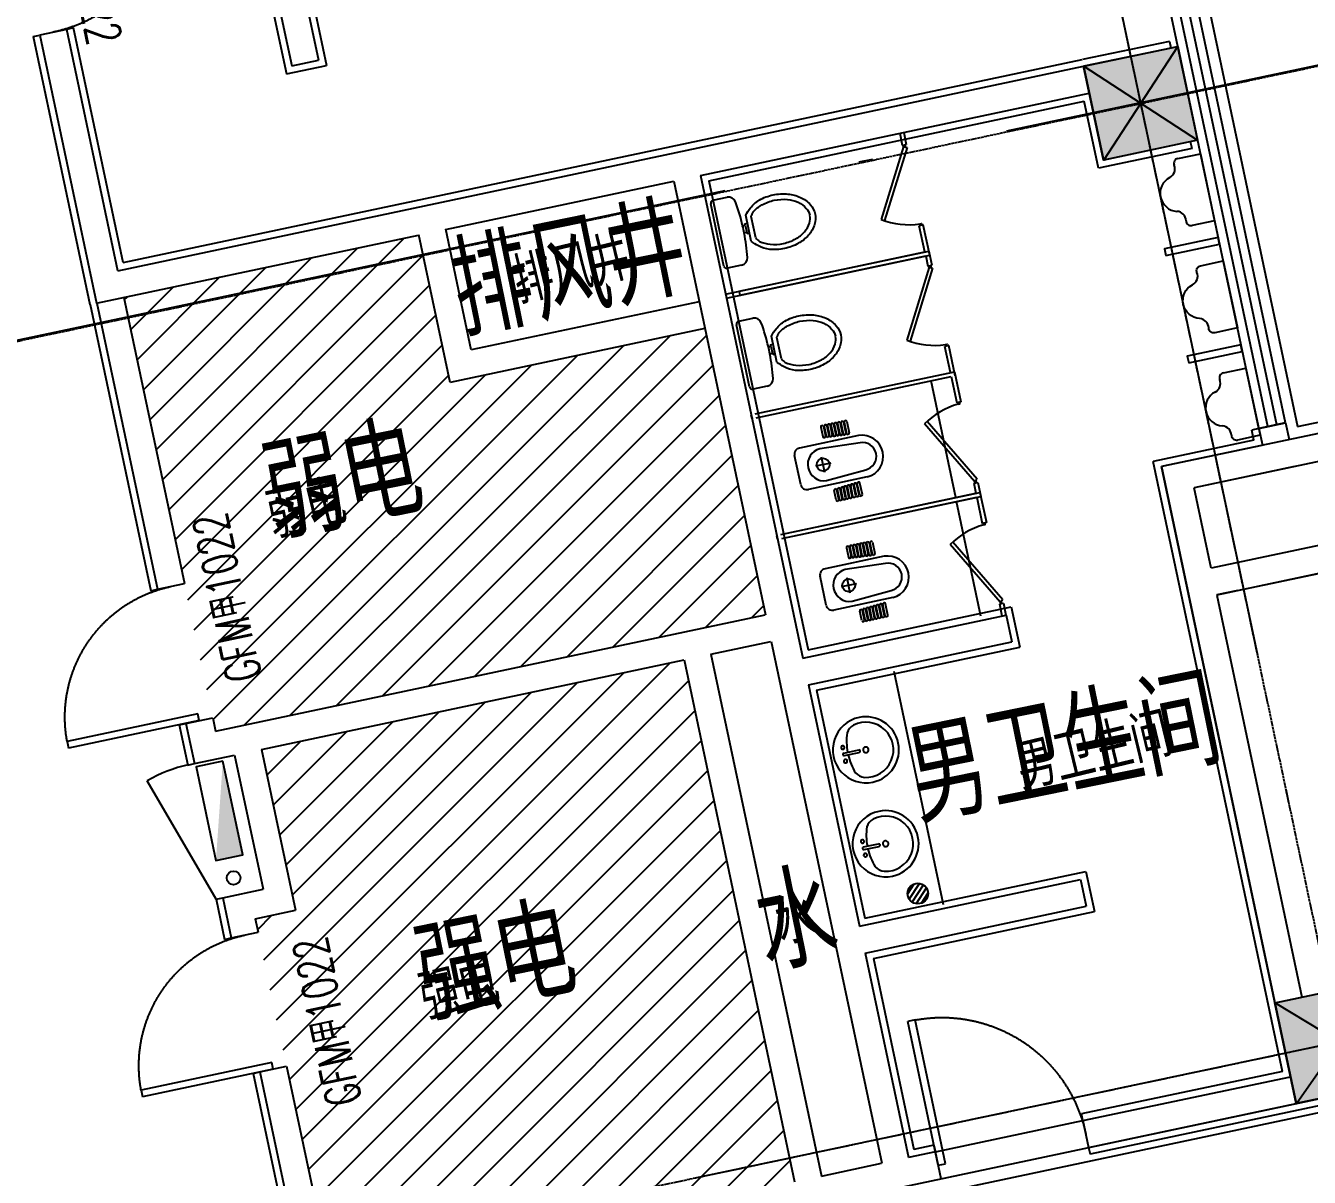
# Model space of a CAD drawing. Header units: millimetres. Extents: x -39175 to 150737, y -15023 to 140542.
# Drawn here: x -3135 to 6227, y 36152 to 44554 of the extents above; entities that cross this region are included whole.
import ezdxf
from ezdxf.enums import TextEntityAlignment as Align

# ---------------------------------------------------------------- set-up
doc = ezdxf.new("R2010")
doc.units = ezdxf.units.MM
doc.header["$LTSCALE"] = 10
for name, pattern in [('AUDIT_I_130807214254-2', [0]), ('DASH', [0.35, 0.25, -0.1]), ('E-RG-1F$0$$0$DOTE', [2.42, 2, -0.2, 0.02, -0.2]), ('E1-RV-5F$0$DASHED2', [0.375, 0.25, -0.125]), ('XRE2$0$HIDDEN', [0.375, 0.25, -0.125])]:
    doc.linetypes.add(name, pattern=pattern)
for name, color, linetype in [('A—墙体', 7, 'Continuous'), ('A—楼梯、电梯、栏杆', 50, 'Continuous'), ('A—轴线、尺寸', 1, 'Continuous'), ('A—门窗', 135, 'Continuous'), ('B1-WC-FIXT', 55, 'AUDIT_I_130807214254-2'), ('E1-RI-5F$0$A-HOLE', 2, 'Continuous'), ('E1-RI-5F$0$A-SYMB-DOOR', 13, 'Continuous'), ('E1-RI-5F$0$A-SYMB-DOOR1', 4, 'Continuous'), ('E1-RV-5F$0$J－结构看线', 153, 'Continuous'), ('E1-RW-5F$0$E1-RW-1F$0$E-WC-BF$0$A-FIXT', 55, 'Continuous'), ('I—平面—卫生间隔断（不到顶）', 48, 'Continuous'), ('I—平面—填充03(灰度)', 250, 'Continuous'), ('I—平面—文字', 40, 'Continuous'), ('I—平面—文字（放大1：100）', 40, 'XRE2$0$HIDDEN'), ('I—平面—洁具2', 44, 'Continuous'), ('I—平面—消防设施', 10, 'Continuous'), ('I—平面—装饰面层线', 192, 'Continuous'), ('I—平面—踏步', 80, 'Continuous'), ('I—平面—门', 22, 'Continuous'), ('S-EQ1', 2, 'Continuous'), ('XRE0$0$LVTRY', 6, 'Continuous'), ('轴线100', 1, 'Continuous')]:
    doc.layers.add(name, color=color, linetype=linetype)
doc.layers.add('E1-RW-3F$0$A-WALL', color=7, linetype='Continuous', lineweight=5)
doc.layers.add('XRE0$0$A-WALL', color=7, linetype='Continuous', lineweight=5)
doc.styles.add('E1-RI-5F$0$ECADI-TXT', font='simplex.shx', dxfattribs={"bigfont": 'hztxt.shx'})
doc.styles.add('XD2008', font='SIMYOU.TTF', dxfattribs={"width": 0.7, "height": 600})

# ---------------------------------------------------------------- blocks, each defined once
blk = doc.blocks.new('E-COLS-F5')
at = {"layer": 'I—平面—填充03(灰度)'}
for points in [[(11713496.5, -6162685.8), (11714181.3, -6162540.8), (11714326.3, -6163225.6), (11713641.5, -6163370.6)], [(11714892.1, -6169519.9), (11715674.8, -6169354.2), (11715830.1, -6170088), (11715047.4, -6170253.7)]]:
    blk.add_hatch(color=18, dxfattribs=at).paths.add_polyline_path(points)
at = {"layer": 'A—墙体'}
for points in [[(11713496.5, -6162685.8), (11714181.3, -6162540.8), (11714326.3, -6163225.6), (11713641.5, -6163370.6)], [(11714892.1, -6169519.9), (11715674.8, -6169354.2), (11715830.1, -6170088), (11715047.4, -6170253.7)]]:
    blk.add_lwpolyline(points, close=True, dxfattribs=at)
blk = doc.blocks.new('E1-RI-5F$0$ECADI-TAG-DOOR')
blk = doc.blocks.new('E1-RI-5F$0$XFX-BX')
blk.add_lwpolyline([(0, 0), (0, 200), (700, 200), (700, 0)], close=True)
blk.add_solid([(0, 0), (0, 0), (700, 0), (700, 200)])
blk = doc.blocks.new('E1-RI-5F$0$$DORLIB2D$00000001')
for p, q in [((0.45, 0.975), (0.5, 0.975)), ((0.45, 0), (0.45, 0.975)), ((0.5, 0), (0.5, 0.975)), ((0.5, 0), (0.45, 0))]:
    blk.add_line(p, q)
at = {"layer": 'I—平面—门', "color": 8, "linetype": 'DASH', "ltscale": 20}
blk.add_arc((0.475, 0), 0.975, 91.46928, 180, dxfattribs=at)
blk = doc.blocks.new('XRE0$0$E1-RW-1F$0$_LV13')
at = {"layer": 'S-EQ1'}
for p, q in [((-0.495, 0.071), (-0.071, 0.495)), ((-0.465, -0.183), (0.183, 0.465)), ((-0.354, -0.354), (0.354, 0.354)), ((-0.183, -0.465), (0.465, 0.183)), ((0.071, -0.495), (0.495, -0.071))]:
    blk.add_line(p, q, dxfattribs=at)
blk.add_circle((0, 0), 0.5, dxfattribs=at)
blk = doc.blocks.new('A$C1C9D1350')
at = {"layer": '轴线100', "linetype": 'E-RG-1F$0$$0$DOTE'}
for p, q in [((-239123.9, -6328.8), (-260036.2, 92457.3)), ((-241859.2, 48822.2), (-278099.9, 41150.3)), ((-232045.3, 43748.2), (-276658.9, 34303.8))]:
    blk.add_line(p, q, dxfattribs=at)

msp = doc.modelspace()

# ---------------------------------------------------------------- hatches: boundary and pattern name
at = {"layer": 'I—平面—装饰面层线'}
h = msp.add_hatch(dxfattribs=at)
h.set_pattern_fill('ANSI31', color=8, scale=1500, style=0)
h.set_pattern_definition([(45, (-6071.9, -5118.89), (-132.5825, 132.5825), [])])
h.paths.add_polyline_path([(-1415.3, 39273.7), (-1166.8, 38099.7), (-1460.3, 38037.6), (-903.1, 35405.2), (2472.7, 36119.9), (1666.9, 39926.2)])
edge = h.paths.add_edge_path()
edge.add_line((-2419.3, 42571.6), (-1749.5, 39407.4))
edge.add_line((-1749.5, 39407.4), (2259, 40256))
edge.add_line((2259, 40256), (1817, 42344))
edge.add_line((1817, 42344), (-38.9, 41951.1))
edge.add_line((-38.9, 41951.1), (-266.7, 43027.2))
edge.add_line((-266.7, 43027.2), (-2419.3, 42571.5))

# ---------------------------------------------------------------- linework, layer by layer
at = {"layer": 'A—墙体'}
for p, q in [((-1578.2, 46071.6), (-1195, 44261.7)), ((-1382.5, 46113.1), (-999.4, 44303.2)), ((-2836.1, 44527.6), (-3031.8, 44486.2)), ((-3031.8, 44486.2), (-2617.6, 42529.6)), ((-2463.3, 42766.7), (-2836.1, 44527.6)), ((5266, 44400.5), (4582.9, 44258.3)), ((-1195, 44261.7), (-999.4, 44303.2)), ((-2463.3, 42766.7), (4580.7, 44257.8)), ((1787.2, 43462), (4622.1, 44062.2)), ((1787.2, 43462), (2532.8, 39940.1)), ((-73.9, 43068), (1591.6, 43420.6)), ((1591.6, 43420.6), (2261.3, 40256.7)), ((115.3, 42188.2), (-71.1, 43068.7)), ((-2617.6, 42529.6), (-269.6, 43026.6)), ((-38.9, 41951.1), (-266.7, 43027.3)), ((-2615, 42530.1), (-2173, 40442.2)), ((-2419.3, 42571.6), (-1977.3, 40483.6)), ((1778, 42540.1), (115.3, 42188.2)), ((10971.2, 42569.7), (5149.9, 41337.4)), ((10971.2, 42569.7), (5149.9, 41337.4)), ((1819.4, 42344.5), (-38.9, 41951.1)), ((10035, 42167), (5387, 41183)), ((10035, 42167), (5387, 41183)), ((10159.3, 41580), (5511.3, 40595.9)), ((10159.3, 41580), (5511.3, 40595.9)), ((5858.6, 41615.1), (6054.3, 41656.5)), ((6051.4, 41655.9), (5858.6, 41615.1)), ((5858.7, 41615.1), (5884.6, 41492.9)), ((6054.4, 41656.5), (6080.2, 41534.3)), ((5881.6, 41492.3), (5150.8, 41337.6)), ((10396.4, 41425.8), (5552.7, 40400.3)), ((10396.4, 41425.8), (5552.7, 40400.3)), ((5147.8, 41337), (6090.1, 36885.6)), ((6079.8, 36934.5), (5147.8, 41336.9)), ((6118.7, 41338.1), (5387.8, 41183.3)), ((5511.3, 40595.9), (5387, 41183)), ((5511.3, 40595.9), (5387, 41183)), ((-2173, 40442.2), (-1977.3, 40483.6)), ((5552.7, 40400.3), (6171.9, 37465.1)), ((-1750.2, 39407.2), (2259, 40256)), ((2532.8, 39940.1, 0), (4014.9, 40253.9, 0)), ((2532.8, 39940.1, 0), (4014.9, 40253.9, 0)), ((4014.9, 40253.9, 0), (4056.4, 40058.2, 0)), ((4014.9, 40253.9, 0), (4056.4, 40058.2, 0)), ((1862.6, 39967.6), (2300.5, 40060.3)), ((2302.8, 40061.1), (3108.6, 36254.4)), ((2574.2, 39744.4), (4056.4, 40058.2)), ((2574.2, 39744.4), (4056.4, 40058.2)), ((-1415.3, 39273.7), (1666.9, 39926.2)), ((1666.9, 39926.2), (2472.7, 36119.9)), ((1862.6, 39967.6), (2668.3, 36161.3)), ((2574.2, 39744.4), (2947, 37983.5)), ((2574.2, 39744.4), (2947, 37983.5)), ((-1966.6, 39463.7), (-1771, 39505.1)), ((-1966.6, 39463.7), (-1904.5, 39170.2)), ((-1771, 39505.1), (-1750.2, 39407.2)), ((-1904.5, 39170.2), (-1611, 39232.3)), ((-1611, 39232.3), (-1403.9, 38254)), ((-1415.3, 39273.7), (-1166.8, 38099.7)), ((2947, 37983.5), (4558.9, 38324.7)), ((4558.9, 38324.7), (4600.3, 38129)), ((-1697.4, 38191.8), (-1403.9, 38254)), ((-1697.4, 38191.8), (-1635.3, 37898.3)), ((2988.4, 37787.8), (4600.3, 38129)), ((-1460.3, 38037.6), (-1166.8, 38099.7)), ((-1460.3, 38037.6), (-1439.6, 37939.8)), ((-1635.3, 37898.3), (-1439.6, 37939.8)), ((2988.4, 37787.8), (3304.3, 36295.9)), ((-1427.4, 36920.2), (-1231.7, 36961.6)), ((-1427.4, 36920.2), (-1056.5, 35168.3)), ((-1231.7, 36961.6), (-902.3, 35405.4)), ((4576.1, 36565.1), (6090.1, 36885.6)), ((4617.5, 36369.4), (6131.6, 36689.9)), ((4576.1, 36565.1), (4617.5, 36369.4)), ((3499.9, 36337.3), (3304.3, 36295.9)), ((3541.3, 36141.7), (3499.9, 36337.3)), ((2668.3, 36161.3, 0), (3106.2, 36254, 0))]:
    msp.add_line(p, q, dxfattribs=at)
for points in [[(4580.7, 44257.8), (5265.5, 44402.8), (5410.5, 43718), (4725.6, 43573), (4580.7, 44257.8)], [(5976.2, 37423.7), (6758.9, 37589.4), (6914.2, 36855.6), (6131.6, 36689.9), (5976.2, 37423.7)]]:
    msp.add_lwpolyline(points, dxfattribs=at)
at = {"layer": 'A—楼梯、电梯、栏杆'}
for p, q in [((5553.7, 40400.5), (9375, 41209.5)), ((5553.7, 40400.5), (9375, 41209.5)), ((3499.9, 36337.3), (4576.1, 36565.1))]:
    msp.add_line(p, q, dxfattribs=at)
at = {"layer": 'A—轴线、尺寸', "linetype": 'E-RG-1F$0$$0$DOTE', "ltscale": 500}
for p, q in [((15874.6, -7391.3), (-4622.1, 89431.7)), ((13801.9, 45856.4), (-22679.5, 38133.6)), ((23368.7, 40722.6), (-21244.9, 31278.3))]:
    msp.add_line(p, q, dxfattribs=at)
at = {"layer": 'A—门窗'}
for p, q in [((5989.1, 41642.7), (4953.6, 46534.3)), ((6054.3, 41656.5), (5018.8, 46548.1)), ((5858.6, 41615.1), (4823.1, 46506.7)), ((5923.9, 41628.9), (4888.3, 46520.5))]:
    msp.add_line(p, q, dxfattribs=at)
at = {"layer": 'B1-WC-FIXT'}
for p, q in [((5268.9, 43585.8), (5433, 43620.5)), ((5433, 43620.5), (5536.5, 43131.3)), ((5536.5, 43131.3), (5372.5, 43096.6)), ((5600.3, 42020.5), (5764.3, 42055.2)), ((5764.3, 42055.2), (5867.9, 41566)), ((5867.9, 41566), (5703.8, 41531.3))]:
    msp.add_line(p, q, dxfattribs=at)
msp.add_lwpolyline([(5598.7, 42837.9), (5702.2, 42348.7), (5538.1, 42314, -0.464292), (5493.5, 42348.7, 0.382572), (5427, 42417, -0.336188), (5308, 42520.8, -0.336188), (5374.8, 42663.9, 0.382572), (5407.8, 42753.3, -0.464292), (5434.6, 42803.1)], format="xyb", close=True, dxfattribs=at)
for centre, radius, start, end in [((5175.7, 43509.7), 71.4, 297.83059, 21.57241), ((5276.6, 43549.6), 37, 101.9522, 201.57241), ((5270.1, 43331), 130.7, 117.83059, 192.15877), ((5270.3, 43330), 130.7, 191.74562, 266.0738), ((5256.4, 43128.4), 71.4, 2.33198, 86.0738), ((5364.8, 43132.8), 37, 182.33198, 281.9522), ((5507.1, 41944.4), 71.4, 297.83059, 21.57241), ((5607.9, 41984.3), 37, 101.9522, 201.57241), ((5601.4, 41765.7), 130.7, 117.83059, 192.15877), ((5601.6, 41764.7), 130.7, 191.74562, 266.0738), ((5587.8, 41563.1), 71.4, 2.33198, 86.0738), ((5696.2, 41567.5), 37, 182.33198, 281.9522)]:
    msp.add_arc(centre, radius, start, end, dxfattribs=at)
at = {"layer": 'Defpoints'}
for p, q in [((4727.9, 43573.5), (5267.8, 44403.3)), ((4582.9, 44258.3), (5412.7, 43718.5)), ((6133.9, 36690.4), (6761.2, 37589.9)), ((5978.6, 37424.2), (6916.5, 36856.1))]:
    msp.add_line(p, q, dxfattribs=at)
at = {"layer": 'E1-RI-5F$0$A-HOLE', "linetype": 'Continuous'}
for p, q in [((-11182.3, 33024.6), (13911.6, 38337.4)), ((14030.1, 38259.7), (-11161.5, 32926.8))]:
    msp.add_line(p, q, dxfattribs=at)
at = {"layer": 'E1-RV-5F$0$J－结构看线', "linetype": 'E1-RV-5F$0$DASHED2', "ltscale": 1000}
msp.add_line((9375, 41209.5), (5553.7, 40400.5), dxfattribs=at)
msp.add_line((9375, 41209.5), (5553.7, 40400.5), dxfattribs=at)
at = {"layer": 'E1-RW-3F$0$A-WALL'}
for p, q in [((2532.8, 39940.1, 0), (4014.9, 40253.9, 0)), ((4014.9, 40253.9, 0), (4056.4, 40058.2, 0)), ((2574.2, 39744.4), (4056.4, 40058.2)), ((2574.2, 39744.4), (2947, 37983.5))]:
    msp.add_line(p, q, dxfattribs=at)
at = {"layer": 'E1-RW-5F$0$E1-RW-1F$0$E-WC-BF$0$A-FIXT'}
for p, q in [((1970.5, 42596.3), (1976.7, 42567)), ((2156.9, 41715.9), (2163.1, 41686.5)), ((2156.9, 41715.7), (2163.1, 41686.3)), ((2157.4, 41713.4), (2162.7, 41688.6)), ((2162.7, 41688.6), (2157.4, 41713.4)), ((2343.3, 40835.4), (2349.5, 40806)), ((2343.3, 40835.2), (2349.5, 40805.8)), ((2349.1, 40808.1), (2343.8, 40832.9)), ((2343.8, 40832.9), (2349.1, 40808.1))]:
    msp.add_line(p, q, dxfattribs=at)
at = {"layer": 'I—平面—卫生间隔断（不到顶）', "ltscale": 3}
for p, q in [((3239.5, 43769.5), (3258.1, 43681.4)), ((3268.8, 43775.7), (3287.5, 43687.6)), ((3268.2, 43672.6), (3104.9, 43140.3)), ((3293.1, 43664.4), (3129.8, 43132.2)), ((3258.1, 43681.4), (3287.5, 43687.6)), ((3268.2, 43672.6), (3293.1, 43664.4)), ((3411.7, 43100.7), (3382.4, 43094.4)), ((3422.7, 42903.8), (3382.4, 43094.4)), ((3458.3, 42880.6), (3411.7, 43100.7)), ((1969.9, 42596.2), (3422.7, 42903.8)), ((1976.2, 42566.9), (3458.3, 42880.6)), ((2067.8, 42616.9), (3452.1, 42910)), ((3452.1, 42910), (3473.9, 42807.2)), ((2074, 42587.6), (3429, 42874.4)), ((3454.6, 42792.1), (3291.3, 42259.8)), ((3429, 42874.4), (3444.5, 42800.9)), ((3444.5, 42800.9), (3473.9, 42807.2)), ((3454.6, 42792.1), (3479.5, 42783.9)), ((3479.5, 42783.9), (3316.2, 42251.7)), ((2068.2, 42614.7), (2074.4, 42585.3)), ((3598.1, 42220.2), (3568.8, 42214)), ((3609.1, 42023.3), (3568.8, 42214)), ((3644.7, 42000.1), (3598.1, 42220.2)), ((2186.3, 41721.9), (3638.5, 42029.3)), ((2192.5, 41692.5), (3615.4, 41993.7)), ((3615.4, 41993.7), (3655.7, 41803.1)), ((3638.5, 42029.3), (3685.1, 41809.3)), ((3685.1, 41809.3), (3655.7, 41803.1)), ((3805.1, 41246), (3440.1, 41666.4)), ((3785.6, 41228.5), (3420.6, 41648.9)), ((3780, 41216.1), (3809.3, 41222.4)), ((3780, 41216.1), (3795.5, 41142.8)), ((3785.6, 41228.5), (3805.1, 41246)), ((3809.3, 41222.4), (3831.1, 41119.6)), ((2372.6, 40841.6), (3795.5, 41142.8)), ((2372.7, 40841.4), (3824.9, 41148.8)), ((2378.8, 40812.2), (3831.1, 41119.6)), ((2378.8, 40812.2), (3801.8, 41113.2)), ((3801.8, 41113.2), (3842.1, 40922.6)), ((3824.9, 41148.8), (3871.5, 40928.9)), ((3871.5, 40928.9), (3842.1, 40922.6)), ((3971.9, 40348), (3607, 40768.4)), ((3991.5, 40365.6), (3626.5, 40786)), ((3971.9, 40348), (3991.5, 40365.6)), ((3966.4, 40335.7), (3995.7, 40341.9)), ((3966.4, 40335.7), (3985, 40247.5)), ((3995.7, 40341.9), (4014.4, 40253.7)), ((3196.8, 39845.6), (3557.1, 38143.3))]:
    msp.add_line(p, q, dxfattribs=at)
for points in [[(3277.2, 43685.5), (3279.4, 43674.9), (3268.2, 43672.6), (3265.9, 43683.1)], [(3390.2, 43096.1), (3387.7, 43108), (3399, 43110.4), (3401.5, 43098.5)], [(3463.6, 42805), (3465.8, 42794.5), (3454.6, 42792.1), (3452.3, 42802.6)], [(3576.6, 42215.6), (3574.1, 42227.5), (3585.3, 42229.9), (3587.9, 42218)], [(3663.6, 41804.8), (3666, 41793.1), (3677.3, 41795.4), (3674.8, 41807.2)], [(3799.1, 41220.2), (3796.8, 41230.9), (3785.6, 41228.5), (3787.8, 41217.8)], [(3850, 40924.3), (3852.4, 40912.6), (3863.7, 40915), (3861.2, 40926.7)], [(3985.5, 40339.7), (3983.2, 40350.4), (3971.9, 40348), (3974.2, 40337.3)]]:
    msp.add_lwpolyline(points, dxfattribs=at)
for points in [[(5181.5, 42876.9), (5572.9, 42959.8), (5562.3, 43009.4), (5171, 42926.6)], [(5347.2, 42094.3), (5738.5, 42177.1), (5728, 42226.8), (5336.7, 42143.9)]]:
    msp.add_lwpolyline(points, close=True, dxfattribs=at)
for centre, start, end in [((3308, 43662), 248.72202, 278.18114), ((3494.4, 42781.6), 248.72202, 278.18114), ((3817.7, 41254.3), 105.72416, 135.18328), ((4004.1, 40373.8), 105.72416, 135.18328)]:
    msp.add_arc(centre, 559.9, start, end, dxfattribs=at)
at = {"layer": 'I—平面—洁具2'}
for p, q in [((1957.3, 42800.7), (1861.1, 43255.1)), ((1877.8, 43280.7), (1981, 43302.5)), ((2156.6, 42983), (2116.7, 43171.7)), ((2189.8, 43005.4), (2156.6, 43162.2)), ((2094.1, 43094.6), (2112.7, 43098.6)), ((2110.4, 43109.1), (2129.1, 43113.1)), ((2112.7, 43098.6), (2110.4, 43109.1)), ((2112.7, 43098.6), (2123.9, 43045.7)), ((2123.9, 43045.7), (2105.3, 43041.8)), ((2126.1, 43035.2), (2123.9, 43045.7)), ((2144.7, 43039.1), (2126.1, 43035.2)), ((2086.1, 42805.9), (1982.9, 42784.1)), ((2065.2, 42398), (2168.4, 42419.9)), ((2144.7, 41918.1), (2048.6, 42372.4)), ((2297.9, 42226.5), (2316.5, 42230.5)), ((2300.1, 42215.9), (2297.9, 42226.5)), ((2344, 42100.3), (2304.1, 42289.1)), ((2377.2, 42122.8), (2344, 42279.6)), ((2281.5, 42212), (2300.1, 42215.9)), ((2311.3, 42163.1), (2292.7, 42159.2)), ((2300.1, 42215.9), (2311.3, 42163.1)), ((2313.5, 42152.6), (2311.3, 42163.1)), ((2332.2, 42156.5), (2313.5, 42152.6)), ((2273.5, 41923.3), (2170.3, 41901.5)), ((2794, 41663.1), (2794, 41663.1)), ((2794, 41663.1), (2794, 41663.1)), ((2818.5, 41668.3), (2818.5, 41668.3)), ((2818.5, 41668.3), (2818.5, 41668.3)), ((2843, 41673.5), (2843, 41673.5)), ((2843, 41673.5), (2843, 41673.5)), ((2854.8, 41665.8), (2872.2, 41583.5)), ((2854.8, 41665.8), (2872.2, 41583.5)), ((2664, 41625.4), (2678.6, 41556.4)), ((2664, 41625.4), (2678.6, 41556.4)), ((2671.8, 41637.3), (2671.8, 41637.3)), ((2671.8, 41637.3), (2671.8, 41637.3)), ((2683.6, 41629.5), (2698.2, 41560.6)), ((2683.6, 41629.5), (2698.2, 41560.6)), ((2688.5, 41630.6), (2703.5, 41559.7)), ((2688.5, 41630.6), (2703.5, 41559.7)), ((2696.2, 41642.4), (2696.2, 41642.4)), ((2696.2, 41642.4), (2696.2, 41642.4)), ((2708.1, 41634.7), (2723.1, 41563.9)), ((2708.1, 41634.7), (2723.1, 41563.9)), ((2713, 41635.8), (2728.4, 41563)), ((2713, 41635.8), (2728.4, 41563)), ((2720.7, 41647.6), (2720.7, 41647.6)), ((2720.7, 41647.6), (2720.7, 41647.6)), ((2732.5, 41639.9), (2747.9, 41567.1)), ((2732.5, 41639.9), (2747.9, 41567.1)), ((2737.4, 41640.9), (2753.2, 41566.3)), ((2737.4, 41640.9), (2753.2, 41566.3)), ((2745.1, 41652.8), (2745.1, 41652.8)), ((2745.1, 41652.8), (2745.1, 41652.8)), ((2757, 41645.1), (2772.8, 41570.4)), ((2757, 41645.1), (2772.8, 41570.4)), ((2761.9, 41646.1), (2778.1, 41569.5)), ((2761.9, 41646.1), (2778.1, 41569.5)), ((2769.6, 41658), (2769.6, 41658)), ((2769.6, 41658), (2769.6, 41658)), ((2781.4, 41650.3), (2797.6, 41573.7)), ((2781.4, 41650.3), (2797.6, 41573.7)), ((2786.3, 41651.3), (2802.9, 41572.8)), ((2786.3, 41651.3), (2802.9, 41572.8)), ((2805.9, 41655.4), (2822.5, 41577)), ((2805.9, 41655.4), (2822.5, 41577)), ((2810.8, 41656.5), (2827.8, 41576.1)), ((2810.8, 41656.5), (2827.8, 41576.1)), ((2830.4, 41660.6), (2847.4, 41580.2)), ((2830.4, 41660.6), (2847.4, 41580.2)), ((2835.2, 41661.6), (2852.7, 41579.4)), ((2835.2, 41661.6), (2852.7, 41579.4)), ((2864.5, 41571.7), (2864.5, 41571.7)), ((2864.5, 41571.7), (2864.5, 41571.7)), ((2939.2, 41563.2), (2509.8, 41472.3)), ((2950.3, 41510.5), (2656.6, 41467.3)), ((2690.5, 41548.7), (2690.5, 41548.7)), ((2690.5, 41548.7), (2690.5, 41548.7)), ((2715, 41553.9), (2715, 41553.9)), ((2715, 41553.9), (2715, 41553.9)), ((2715.4, 41552), (2715.4, 41552)), ((2715.4, 41552), (2715.4, 41552)), ((2739.4, 41559.1), (2739.4, 41559.1)), ((2739.4, 41559.1), (2739.4, 41559.1)), ((2740.2, 41555.3), (2740.2, 41555.3)), ((2740.2, 41555.3), (2740.2, 41555.3)), ((2765.1, 41558.6), (2765.1, 41558.6)), ((2765.1, 41558.6), (2765.1, 41558.6)), ((2789.9, 41561.8), (2789.9, 41561.8)), ((2789.9, 41561.8), (2789.9, 41561.8)), ((2814.8, 41565.1), (2814.8, 41565.1)), ((2814.8, 41565.1), (2814.8, 41565.1)), ((2839.7, 41568.4), (2839.7, 41568.4)), ((2839.7, 41568.4), (2839.7, 41568.4)), ((2517.7, 41205.8), (2472.8, 41418)), ((2693, 41295.4), (2669.3, 41407.2)), ((2737, 41363.1), (2625.2, 41339.4)), ((2705.7, 41235.2), (2991.8, 41314.8)), ((3002.9, 41262.1), (2573.5, 41171.2)), ((2841.9, 41195.7), (2841.9, 41195.7)), ((2865.9, 41202.8), (2865.9, 41202.8)), ((2894, 41118.5), (2877.8, 41195.1)), ((2898.9, 41119.5), (2882.3, 41198)), ((2890, 41209.9), (2890, 41209.9)), ((2918.5, 41123.7), (2901.8, 41202.2)), ((2923.4, 41124.7), (2906.3, 41205.1)), ((2914, 41217), (2914, 41217)), ((2942.9, 41128.9), (2925.9, 41209.2)), ((2947.8, 41129.9), (2930.4, 41212.2)), ((2938.1, 41224), (2938.1, 41224)), ((2967.4, 41134), (2950, 41216.3)), ((2769.7, 41174.5), (2769.7, 41174.5)), ((2796.2, 41097.8), (2781.6, 41166.8)), ((2801.1, 41098.8), (2786.1, 41169.7)), ((2793.8, 41181.6), (2793.8, 41181.6)), ((2794.2, 41179.7), (2794.2, 41179.7)), ((2820.6, 41103), (2805.6, 41173.9)), ((2825.5, 41104), (2810.1, 41176.8)), ((2817.8, 41188.6), (2817.8, 41188.6)), ((2818.6, 41184.8), (2818.6, 41184.8)), ((2845.1, 41108.2), (2829.7, 41180.9)), ((2850, 41109.2), (2834.2, 41183.9)), ((2869.5, 41113.3), (2853.7, 41188)), ((2874.4, 41114.4), (2858.2, 41190.9)), ((2861.8, 41101.5), (2861.8, 41101.5)), ((2886.3, 41106.7), (2886.3, 41106.7)), ((2910.7, 41111.8), (2910.7, 41111.8)), ((2935.2, 41117), (2935.2, 41117)), ((2959.7, 41122.2), (2959.7, 41122.2)), ((2788.5, 41085.9), (2788.5, 41085.9)), ((2812.9, 41091.1), (2812.9, 41091.1)), ((2837.4, 41096.3), (2837.4, 41096.3)), ((2850.4, 40744.9), (2865, 40675.9)), ((2850.4, 40744.9), (2865, 40675.9)), ((2870, 40749.1), (2884.6, 40680.1)), ((2870, 40749.1), (2884.6, 40680.1)), ((2874.9, 40750.1), (2889.9, 40679.2)), ((2874.9, 40750.1), (2889.9, 40679.2)), ((2894.5, 40754.2), (2909.5, 40683.4)), ((2894.5, 40754.2), (2909.5, 40683.4)), ((2899.3, 40755.3), (2914.8, 40682.5)), ((2899.3, 40755.3), (2914.8, 40682.5)), ((2918.9, 40759.4), (2934.3, 40686.6)), ((2918.9, 40759.4), (2934.3, 40686.6)), ((2923.8, 40760.5), (2939.6, 40685.8)), ((2923.8, 40760.5), (2939.6, 40685.8)), ((2943.4, 40764.6), (2959.2, 40689.9)), ((2943.4, 40764.6), (2959.2, 40689.9)), ((2948.3, 40765.6), (2964.5, 40689.1)), ((2948.3, 40765.6), (2964.5, 40689.1)), ((2967.8, 40769.8), (2984, 40693.2)), ((2967.8, 40769.8), (2984, 40693.2)), ((2972.7, 40770.8), (2989.3, 40692.3)), ((2972.7, 40770.8), (2989.3, 40692.3)), ((2992.3, 40774.9), (3008.9, 40696.5)), ((2992.3, 40774.9), (3008.9, 40696.5)), ((2997.2, 40776), (3014.2, 40695.6)), ((2997.2, 40776), (3014.2, 40695.6)), ((3016.7, 40780.1), (3033.8, 40699.8)), ((3016.7, 40780.1), (3033.8, 40699.8)), ((3021.6, 40781.2), (3039.1, 40698.9)), ((3021.6, 40781.2), (3039.1, 40698.9)), ((3041.2, 40785.3), (3058.6, 40703)), ((3041.2, 40785.3), (3058.6, 40703)), ((3125.6, 40682.7), (2696.2, 40591.8)), ((3136.7, 40630), (2843, 40586.9)), ((2704.1, 40325.3), (2659.2, 40537.5)), ((2923.4, 40482.6), (2811.6, 40458.9)), ((2879.4, 40414.9), (2855.7, 40526.7)), ((3189.3, 40381.6), (2759.9, 40290.7)), ((2892.1, 40354.7), (3178.2, 40434.3)), ((2982.6, 40217.3), (2968, 40286.3)), ((2987.5, 40218.3), (2972.5, 40289.2)), ((3007, 40222.5), (2992, 40293.4)), ((3011.9, 40223.5), (2996.5, 40296.3)), ((3031.5, 40227.7), (3016.1, 40300.4)), ((3036.4, 40228.7), (3020.6, 40303.4)), ((3055.9, 40232.8), (3040.1, 40307.5)), ((3060.8, 40233.9), (3044.6, 40310.5)), ((3080.4, 40238), (3064.2, 40314.6)), ((3085.3, 40239.1), (3068.7, 40317.5)), ((3104.9, 40243.2), (3088.2, 40321.7)), ((3109.7, 40244.2), (3092.7, 40324.6)), ((3129.3, 40248.4), (3112.3, 40328.8)), ((3134.2, 40249.4), (3116.8, 40331.7)), ((3153.8, 40253.6), (3136.4, 40335.8)), ((2832.5, 39246.8), (2941, 39269.6)), ((2836.4, 39228.2), (2944.9, 39251)), ((2976.4, 38561.8), (3084.9, 38584.6)), ((2980.4, 38543.1), (3088.8, 38565.9))]:
    msp.add_line(p, q, dxfattribs=at)
for points in [[(2116.7, 43171.7, -0.073872), (2151.4, 43224.9, -0.093985), (2215.2, 43281.9, -0.074422), (2316.3, 43319.6, -0.074422), (2424, 43326.1, -0.085065), (2515.4, 43301.9, -0.106268), (2588.3, 43247.7, -0.128381), (2622.2, 43180.1, -0.130921)], [(2156.6, 43162.2, -0.073654), (2171.4, 43196.2, -0.085065), (2234.6, 43246.8, -0.074422), (2324.6, 43280.4, -0.074422), (2420.5, 43286.2, -0.085065), (2498.8, 43265.5, -0.106268), (2558.2, 43221.3, -0.128381), (2583, 43171.8, -0.131396)], [(2622.2, 43180.1, -0.128381), (2618.6, 43104.6, -0.106268), (2574, 43025.5, -0.085065), (2500.2, 42966.3, -0.074422), (2399.1, 42928.6, -0.074422), (2291.4, 42922.1, -0.093985), (2209.9, 42948.4, -0.073872), (2156.6, 42983, -0.130921)], [(2189.8, 43005.4, 0.073654), (2217.1, 42980.3, 0.085065), (2295.4, 42959.6, 0.074422), (2391.3, 42965.4, 0.074422), (2481.3, 42998.9, 0.085065), (2544.5, 43049.6, 0.106268), (2580.9, 43114.1, 0.128381), (2583.5, 43169.4, 0.131396)], [(2304.1, 42289.1, -0.073872), (2338.8, 42342.3, -0.093985), (2402.6, 42399.3, -0.074422), (2503.7, 42437, -0.074422), (2611.4, 42443.5, -0.085065), (2702.9, 42419.3, -0.106268), (2775.7, 42365.1, -0.128381), (2809.6, 42297.5, -0.130921)], [(2344, 42279.6, -0.073654), (2358.8, 42313.6, -0.085065), (2422.1, 42364.2, -0.074422), (2512, 42397.8, -0.074422), (2607.9, 42403.6, -0.085065), (2686.2, 42382.9, -0.106268), (2745.6, 42338.7, -0.128381), (2770.4, 42289.2, -0.131396)], [(2809.6, 42297.5, -0.128381), (2806, 42222, -0.106268), (2761.4, 42142.8, -0.085065), (2687.6, 42083.7, -0.074422), (2586.5, 42046, -0.074422), (2478.8, 42039.5, -0.093985), (2397.3, 42065.8, -0.073872), (2344, 42100.3, -0.130921)], [(2377.2, 42122.8, 0.073654), (2404.5, 42097.7, 0.085065), (2482.9, 42077, 0.074422), (2578.7, 42082.7, 0.074422), (2668.7, 42116.3, 0.085065), (2731.9, 42167, 0.106268), (2768.3, 42231.4, 0.128381), (2770.9, 42286.7, 0.131396)]]:
    msp.add_lwpolyline(points, format="xyb", dxfattribs=at)
for points in [[(2776.6, 41093.7), (2762, 41162.6)], [(2963, 40213.2), (2948.4, 40282.1)]]:
    msp.add_lwpolyline(points, dxfattribs=at)
for centre in [(2681.1, 41351.3), (2867.5, 40470.8)]:
    msp.add_circle(centre, 47.1, dxfattribs=at)
for centre, radius, start, end in [((1882.3, 43259.5), 21.6, 101.95265, 191.95265), ((1992.2, 43249.7), 54, 19.88451, 101.95265), ((630.6, 42757.2), 1501.9, 12.98274, 19.88451), ((630.6, 42757.2), 1501.9, 10.92256, 12.98274), ((630.6, 42757.2), 1501.9, 4.02079, 10.92256), ((1978.4, 42805.2), 21.6, 191.95265, 281.95265), ((2074.9, 42858.7), 54, 281.95265, 4.02079), ((2179.6, 42367.1), 54, 19.88451, 101.95265), ((2069.7, 42376.9), 21.6, 101.95265, 191.95265), ((818, 41874.6), 1501.9, 12.98274, 19.88451), ((818, 41874.6), 1501.9, 10.92256, 12.98274), ((818, 41874.6), 1501.9, 4.02079, 10.92256), ((2262.3, 41976.1), 54, 281.95265, 4.02079), ((2165.9, 41922.6), 21.6, 191.95265, 281.95265), ((2796.1, 41653.4), 10, 101.9523, 191.9523), ((2796.1, 41653.4), 10, 101.9523, 191.9523), ((2796.1, 41653.4), 10, 11.9523, 101.9523), ((2796.1, 41653.4), 10, 11.9523, 101.9523), ((2820.6, 41658.5), 10, 101.9523, 191.9523), ((2820.6, 41658.5), 10, 101.9523, 191.9523), ((2820.6, 41658.5), 10, 11.9523, 101.9523), ((2820.6, 41658.5), 10, 11.9523, 101.9523), ((2845, 41663.7), 10, 101.9523, 191.9523), ((2845, 41663.7), 10, 101.9523, 191.9523), ((2845, 41663.7), 10, 11.9523, 101.9523), ((2845, 41663.7), 10, 11.9523, 101.9523), ((2673.8, 41627.5), 10, 101.9523, 191.9523), ((2673.8, 41627.5), 10, 101.9523, 191.9523), ((2673.8, 41627.5), 10, 11.9523, 101.9523), ((2673.8, 41627.5), 10, 11.9523, 101.9523), ((2698.3, 41632.7), 10, 101.9523, 191.9523), ((2698.3, 41632.7), 10, 101.9523, 191.9523), ((2698.3, 41632.7), 10, 11.9523, 101.9523), ((2698.3, 41632.7), 10, 11.9523, 101.9523), ((2722.7, 41637.8), 10, 101.9523, 191.9523), ((2722.7, 41637.8), 10, 101.9523, 191.9523), ((2722.7, 41637.8), 10, 11.9523, 101.9523), ((2722.7, 41637.8), 10, 11.9523, 101.9523), ((2747.2, 41643), 10, 101.9523, 191.9523), ((2747.2, 41643), 10, 101.9523, 191.9523), ((2747.2, 41643), 10, 11.9523, 101.9523), ((2747.2, 41643), 10, 11.9523, 101.9523), ((2771.7, 41648.2), 10, 101.9523, 191.9523), ((2771.7, 41648.2), 10, 101.9523, 191.9523), ((2763, 41568.3), 10, 281.9523, 11.9523), ((2763, 41568.3), 10, 281.9523, 11.9523), ((2771.7, 41648.2), 10, 11.9523, 101.9523), ((2771.7, 41648.2), 10, 11.9523, 101.9523), ((2787.9, 41571.6), 10, 191.9523, 281.9523), ((2787.9, 41571.6), 10, 191.9523, 281.9523), ((2787.9, 41571.6), 10, 281.9523, 11.9523), ((2787.9, 41571.6), 10, 281.9523, 11.9523), ((2812.7, 41574.9), 10, 191.9523, 281.9523), ((2812.7, 41574.9), 10, 191.9523, 281.9523), ((2812.7, 41574.9), 10, 281.9523, 11.9523), ((2812.7, 41574.9), 10, 281.9523, 11.9523), ((2837.6, 41578.2), 10, 191.9523, 281.9523), ((2837.6, 41578.2), 10, 191.9523, 281.9523), ((2837.6, 41578.2), 10, 281.9523, 11.9523), ((2837.6, 41578.2), 10, 281.9523, 11.9523), ((2862.4, 41581.4), 10, 191.9523, 281.9523), ((2862.4, 41581.4), 10, 191.9523, 281.9523), ((2862.4, 41581.4), 10, 281.9523, 11.9523), ((2862.4, 41581.4), 10, 281.9523, 11.9523), ((2688.4, 41558.5), 10, 191.9523, 281.9523), ((2688.4, 41558.5), 10, 191.9523, 281.9523), ((2688.4, 41558.5), 10, 281.9523, 11.9523), ((2688.4, 41558.5), 10, 281.9523, 11.9523), ((2713.3, 41561.8), 10, 191.9523, 281.9523), ((2713.3, 41561.8), 10, 191.9523, 281.9523), ((2713.3, 41561.8), 10, 281.9523, 11.9523), ((2713.3, 41561.8), 10, 281.9523, 11.9523), ((2738.1, 41565.1), 10, 191.9523, 281.9523), ((2738.1, 41565.1), 10, 191.9523, 281.9523), ((2738.1, 41565.1), 10, 281.9523, 11.9523), ((2738.1, 41565.1), 10, 281.9523, 11.9523), ((2763, 41568.3), 10, 191.9523, 281.9523), ((2763, 41568.3), 10, 191.9523, 281.9523), ((2965.9, 41411.5), 154, 283.93114, 99.97346), ((2969.7, 41412.4), 100, 282.72728, 101.17732), ((2515.2, 41428.9), 43.8, 97.09741, 194.36498), ((2687.3, 41352.6), 118.8, 105.00104, 278.90356), ((2560.9, 41213), 43.8, 189.53962, 286.80719), ((2844, 41185.9), 10, 101.9523, 191.9523), ((2844, 41185.9), 10, 11.9523, 101.9523), ((2868, 41193), 10, 101.9523, 191.9523), ((2868, 41193), 10, 11.9523, 101.9523), ((2892.1, 41200.1), 10, 101.9523, 191.9523), ((2892.1, 41200.1), 10, 11.9523, 101.9523), ((2916.1, 41207.2), 10, 101.9523, 191.9523), ((2916.1, 41207.2), 10, 11.9523, 101.9523), ((2940.2, 41214.2), 10, 101.9523, 191.9523), ((2940.2, 41214.2), 10, 11.9523, 101.9523), ((2771.8, 41164.7), 10, 101.9523, 191.9523), ((2771.8, 41164.7), 10, 11.9523, 101.9523), ((2795.8, 41171.8), 10, 101.9523, 191.9523), ((2795.8, 41171.8), 10, 11.9523, 101.9523), ((2819.9, 41178.9), 10, 101.9523, 191.9523), ((2810.8, 41100.9), 10, 281.9523, 11.9523), ((2819.9, 41178.9), 10, 11.9523, 101.9523), ((2835.3, 41106.1), 10, 191.9523, 281.9523), ((2835.3, 41106.1), 10, 281.9523, 11.9523), ((2859.8, 41111.3), 10, 191.9523, 281.9523), ((2859.8, 41111.3), 10, 281.9523, 11.9523), ((2884.2, 41116.4), 10, 191.9523, 281.9523), ((2884.2, 41116.4), 10, 281.9523, 11.9523), ((2908.7, 41121.6), 10, 191.9523, 281.9523), ((2908.7, 41121.6), 10, 281.9523, 11.9523), ((2933.1, 41126.8), 10, 191.9523, 281.9523), ((2933.1, 41126.8), 10, 281.9523, 11.9523), ((2957.6, 41132), 10, 191.9523, 281.9523), ((2957.6, 41132), 10, 281.9523, 11.9523), ((2786.4, 41095.7), 10, 191.9523, 281.9523), ((2786.4, 41095.7), 10, 281.9523, 11.9523), ((2810.8, 41100.9), 10, 191.9523, 281.9523), ((2860.2, 40747), 10, 101.9523, 191.9523), ((2860.2, 40747), 10, 101.9523, 191.9523), ((2860.2, 40747), 10, 11.9523, 101.9523), ((2860.2, 40747), 10, 11.9523, 101.9523), ((2884.7, 40752.2), 10, 101.9523, 191.9523), ((2884.7, 40752.2), 10, 101.9523, 191.9523), ((2884.7, 40752.2), 10, 11.9523, 101.9523), ((2884.7, 40752.2), 10, 11.9523, 101.9523), ((2909.1, 40757.3), 10, 101.9523, 191.9523), ((2909.1, 40757.3), 10, 101.9523, 191.9523), ((2909.1, 40757.3), 10, 11.9523, 101.9523), ((2909.1, 40757.3), 10, 11.9523, 101.9523), ((2933.6, 40762.5), 10, 101.9523, 191.9523), ((2933.6, 40762.5), 10, 101.9523, 191.9523), ((2933.6, 40762.5), 10, 11.9523, 101.9523), ((2933.6, 40762.5), 10, 11.9523, 101.9523), ((2958, 40767.7), 10, 101.9523, 191.9523), ((2958, 40767.7), 10, 101.9523, 191.9523), ((2958, 40767.7), 10, 11.9523, 101.9523), ((2958, 40767.7), 10, 11.9523, 101.9523), ((2982.5, 40772.9), 10, 101.9523, 191.9523), ((2982.5, 40772.9), 10, 101.9523, 191.9523), ((2982.5, 40772.9), 10, 11.9523, 101.9523), ((2982.5, 40772.9), 10, 11.9523, 101.9523), ((3007, 40778.1), 10, 101.9523, 191.9523), ((3007, 40778.1), 10, 101.9523, 191.9523), ((3007, 40778.1), 10, 11.9523, 101.9523), ((3007, 40778.1), 10, 11.9523, 101.9523), ((3031.4, 40783.2), 10, 101.9523, 191.9523), ((3031.4, 40783.2), 10, 101.9523, 191.9523), ((3031.4, 40783.2), 10, 11.9523, 101.9523), ((3031.4, 40783.2), 10, 11.9523, 101.9523), ((2874.8, 40678), 10, 191.9523, 281.9523), ((2874.8, 40678), 10, 191.9523, 281.9523), ((2874.8, 40678), 10, 281.9523, 11.9523), ((2874.8, 40678), 10, 281.9523, 11.9523), ((2899.7, 40681.3), 10, 191.9523, 281.9523), ((2899.7, 40681.3), 10, 191.9523, 281.9523), ((2899.7, 40681.3), 10, 281.9523, 11.9523), ((2899.7, 40681.3), 10, 281.9523, 11.9523), ((2924.5, 40684.6), 10, 191.9523, 281.9523), ((2924.5, 40684.6), 10, 191.9523, 281.9523), ((2924.5, 40684.6), 10, 281.9523, 11.9523), ((2924.5, 40684.6), 10, 281.9523, 11.9523), ((2949.4, 40687.8), 10, 191.9523, 281.9523), ((2949.4, 40687.8), 10, 191.9523, 281.9523), ((2949.4, 40687.8), 10, 281.9523, 11.9523), ((2949.4, 40687.8), 10, 281.9523, 11.9523), ((2974.3, 40691.1), 10, 191.9523, 281.9523), ((2974.3, 40691.1), 10, 191.9523, 281.9523), ((2974.3, 40691.1), 10, 281.9523, 11.9523), ((2974.3, 40691.1), 10, 281.9523, 11.9523), ((2999.1, 40694.4), 10, 191.9523, 281.9523), ((2999.1, 40694.4), 10, 191.9523, 281.9523), ((2999.1, 40694.4), 10, 281.9523, 11.9523), ((2999.1, 40694.4), 10, 281.9523, 11.9523), ((3024, 40697.7), 10, 191.9523, 281.9523), ((3024, 40697.7), 10, 191.9523, 281.9523), ((3024, 40697.7), 10, 281.9523, 11.9523), ((3024, 40697.7), 10, 281.9523, 11.9523), ((3048.8, 40701), 10, 191.9523, 281.9523), ((3048.8, 40701), 10, 191.9523, 281.9523), ((3048.8, 40701), 10, 281.9523, 11.9523), ((3048.8, 40701), 10, 281.9523, 11.9523), ((3152.2, 40531), 154, 283.93114, 99.97346), ((2701.6, 40548.4), 43.8, 97.09741, 194.36498), ((2873.7, 40472.1), 118.8, 105.00104, 278.90356), ((3156.1, 40531.9), 100, 282.72728, 101.17732), ((2747.3, 40332.6), 43.8, 189.53962, 286.80719), ((2958.2, 40284.2), 10, 101.9523, 191.9523), ((2958.2, 40284.2), 10, 11.9523, 101.9523), ((2982.2, 40291.3), 10, 101.9523, 191.9523), ((2982.2, 40291.3), 10, 11.9523, 101.9523), ((3006.3, 40298.4), 10, 101.9523, 191.9523), ((3006.3, 40298.4), 10, 11.9523, 101.9523), ((3030.3, 40305.5), 10, 101.9523, 191.9523), ((3030.3, 40305.5), 10, 11.9523, 101.9523), ((3054.4, 40312.5), 10, 101.9523, 191.9523), ((3054.4, 40312.5), 10, 11.9523, 101.9523), ((3078.5, 40319.6), 10, 101.9523, 191.9523), ((3078.5, 40319.6), 10, 11.9523, 101.9523), ((3102.5, 40326.7), 10, 101.9523, 191.9523), ((3102.5, 40326.7), 10, 11.9523, 101.9523), ((3126.6, 40333.8), 10, 101.9523, 191.9523), ((3126.6, 40333.8), 10, 11.9523, 101.9523), ((2972.8, 40215.2), 10, 191.9523, 281.9523), ((2972.8, 40215.2), 10, 281.9523, 11.9523), ((2997.2, 40220.4), 10, 191.9523, 281.9523), ((2997.2, 40220.4), 10, 281.9523, 11.9523), ((3021.7, 40225.6), 10, 191.9523, 281.9523), ((3021.7, 40225.6), 10, 281.9523, 11.9523), ((3046.2, 40230.8), 10, 191.9523, 281.9523), ((3046.2, 40230.8), 10, 281.9523, 11.9523), ((3070.6, 40236), 10, 191.9523, 281.9523), ((3070.6, 40236), 10, 281.9523, 11.9523), ((3095.1, 40241.1), 10, 191.9523, 281.9523), ((3095.1, 40241.1), 10, 281.9523, 11.9523), ((3119.5, 40246.3), 10, 191.9523, 281.9523), ((3119.5, 40246.3), 10, 281.9523, 11.9523), ((3144, 40251.5), 10, 191.9523, 281.9523), ((3144, 40251.5), 10, 281.9523, 11.9523), ((2992.9, 39270.8), 241.3, 281.88488, 101.88488), ((2992.9, 39270.8), 241.3, 101.88488, 281.88488), ((2954.6, 39360.1), 104.5, 119.69448, 161.09213), ((2992.9, 39270.8), 201.4, 267.19199, 116.57777), ((3304.3, 39336.4), 452.3, 172.67624, 190.67815), ((2824, 39287.2), 12.7, 101.88488, 281.88488), ((2824, 39287.2), 12.7, 281.88488, 101.88488), ((2834.5, 39237.5), 9.52, 101.88488, 281.88488), ((3304.3, 39336.4), 452.3, 193.09161, 211.09352), ((2942.9, 39260.3), 9.52, 281.88488, 101.88488), ((2992.9, 39270.8), 20.6, 101.88488, 281.88488), ((2992.9, 39270.8), 20.6, 281.88488, 101.88488), ((2844.9, 39187.8), 12.7, 101.88488, 281.88488), ((2844.9, 39187.8), 12.7, 281.88488, 101.88488), ((2993.8, 39173.6), 104.5, 222.67762, 264.07527), ((3136.8, 38585.8), 241.3, 101.88488, 281.88488), ((3098.5, 38675.1), 104.5, 119.69448, 161.09213), ((3136.8, 38585.8), 201.4, 267.19199, 116.57777), ((3136.8, 38585.8), 241.3, 281.88488, 101.88488), ((3448.2, 38651.3), 452.3, 172.67624, 190.67815), ((2967.9, 38602.1), 12.7, 101.88488, 281.88488), ((2967.9, 38602.1), 12.7, 281.88488, 101.88488), ((3086.9, 38575.3), 9.52, 281.88488, 101.88488), ((3136.8, 38585.8), 20.6, 101.88488, 281.88488), ((3136.8, 38585.8), 20.6, 281.88488, 101.88488), ((2978.4, 38552.4), 9.52, 101.88488, 281.88488), ((2988.9, 38502.7), 12.7, 101.88488, 281.88488), ((2988.9, 38502.7), 12.7, 281.88488, 101.88488), ((3448.2, 38651.3), 452.3, 193.09161, 211.09352), ((3137.8, 38488.6), 104.5, 222.67762, 264.07527)]:
    msp.add_arc(centre, radius, start, end, dxfattribs=at)
at = {"layer": 'I—平面—消防设施'}
msp.add_circle((-1618.5, 38336.2), 50, dxfattribs=at)
at = {"layer": 'I—平面—装饰面层线'}
for p, q in [((4858.9, 47689.8), (6141.9, 41629.2)), ((-1616.7, 46012.4), (-1233.6, 44202.5)), ((-1219.7, 45585.3), (-940.1, 44264.6)), ((-3080.7, 44475.9), (-3031.8, 44486.2)), ((-3080.7, 44475.9), (-2666.5, 42519.2)), ((-2787.2, 44538), (-2836.1, 44527.6)), ((-2424.8, 42825.9), (-2787.2, 44538)), ((5206.7, 44439.3), (4572.7, 44307.3)), ((-2424.8, 42825.9), (4570.3, 44306.7)), ((-1233.6, 44202.5), (-940.1, 44264.6)), ((1846.5, 43423.5), (4585.8, 44003.4)), ((4689.3, 43514.2), (4585.8, 44003.4)), ((5371.9, 43658.7), (4689.3, 43514.2)), ((1846.5, 43423.5), (2571.4, 39999.4)), ((6141.9, 41629.2), (12989.5, 43078.8)), ((-2663.9, 42519.8), (-2221.9, 40431.8)), ((5822.4, 41530.8), (5806.8, 41604.1)), ((5822.4, 41530.8), (5088.6, 41375.5)), ((6030.9, 36924.2), (5088.6, 41375.5)), ((-2221.9, 40431.8), (-2173, 40442.2)), ((2571.4, 39999.4, 0), (4053.5, 40313.1, 0)), ((4053.5, 40313.1, 0), (4115.6, 40019.6, 0)), ((2633.5, 39705.9), (4115.6, 40019.6)), ((2633.5, 39705.9), (2985.6, 38042.7)), ((-2015.5, 39453.3), (-1966.6, 39463.7)), ((-2015.5, 39453.3), (-1953.4, 39159.8)), ((-1953.4, 39159.8), (-1904.5, 39170.2)), ((2985.6, 38042.7), (4597.5, 38384)), ((4597.5, 38384), (4659.6, 38090.5)), ((-1746.3, 38181.5), (-1697.4, 38191.8)), ((-1746.3, 38181.5), (-1684.2, 37888)), ((3047.7, 37749.2), (4659.6, 38090.5)), ((-1684.2, 37888), (-1635.3, 37898.3)), ((3047.7, 37749.2), (3342.8, 36355.1)), ((11525.9, 37780.8), (4627.8, 36320.6)), ((-1476.3, 36909.8), (-1427.4, 36920.2)), ((-1476.3, 36909.8), (-1095.1, 35109.1)), ((6030.9, 36924.2), (4565.7, 36614)), ((4576.1, 36565.1), (4565.7, 36614)), ((3489.6, 36386.2), (3342.8, 36355.1)), ((3489.6, 36386.2), (3499.9, 36337.3))]:
    msp.add_line(p, q, dxfattribs=at)
for points in [[(5206.7, 44439.3), (5216.6, 44392.4)], [(5371.9, 43658.7), (5361.6, 43707.6)], [(5858.6, 41615.1), (5806.8, 41604.1)], [(4617.4, 36369.7), (4627.8, 36320.6)]]:
    msp.add_lwpolyline(points, dxfattribs=at)
at = {"layer": 'I—平面—踏步'}
for p, q in [((3648.8, 41111.5), (3468.6, 41962.7)), ((3832.1, 40245.8), (3655, 41082.4))]:
    msp.add_line(p, q, dxfattribs=at)
at = {"layer": 'I—平面—门'}
msp.add_lwpolyline([(-1746.3, 38181.5), (-2248.1, 39045)], dxfattribs=at)
msp.add_arc((-1742.7, 38182.1), 1000, 101.95255, 120.36168, dxfattribs=at)
at = {"layer": 'XRE0$0$A-WALL'}
for p, q in [((2532.2, 39940, 0), (4014.4, 40253.7, 0)), ((4014.4, 40253.7, 0), (4055.8, 40058.1, 0)), ((2573.7, 39744.3), (4055.8, 40058.1))]:
    msp.add_line(p, q, dxfattribs=at)

# ---------------------------------------------------------------- block references
at = {"layer": 'A—墙体'}
msp.add_blockref('E-COLS-F5', (-11708913.6, 6206944.1), dxfattribs=at)
at = {"layer": 'E1-RI-5F$0$A-SYMB-DOOR1'}
ref = msp.add_blockref('E1-RI-5F$0$ECADI-TAG-DOOR', (-3341.1, 44022.5), dxfattribs=dict(at, xscale=100.0000000018866, yscale=100.0000000018626, zscale=100.0000000022703, rotation=281.9731040339797))
ref.add_attrib('门窗主编号1', 'M1122', dxfattribs={"layer": 'E1-RI-5F$0$A-SYMB-DOOR', "height": 250, "rotation": 281.9731, "style": 'E1-RI-5F$0$ECADI-TXT', "width": 0.7}).set_placement((-2676.3, 44398.6), align=Align.RIGHT)
ref = msp.add_blockref('E1-RI-5F$0$ECADI-TAG-DOOR', (-1011.2, 41395.1), dxfattribs=dict(at, xscale=100.0000000025105, yscale=100.0000000018626, zscale=100.0000000022703, rotation=102.0629955412199))
ref.add_attrib('门窗主编号1', 'GFM甲1022', dxfattribs={"layer": 'E1-RI-5F$0$A-SYMB-DOOR', "height": 250, "rotation": 102.063, "style": 'E1-RI-5F$0$ECADI-TXT', "width": 0.7}).set_placement((-1675.5, 41018), align=Align.RIGHT)
ref = msp.add_blockref('E1-RI-5F$0$ECADI-TAG-DOOR', (-282.1, 38301.7), dxfattribs=dict(at, xscale=100.0000000025105, yscale=100.0000000018626, zscale=100.0000000022703, rotation=102.0629955412199))
ref.add_attrib('门窗主编号1', 'GFM甲1022', dxfattribs={"layer": 'E1-RI-5F$0$A-SYMB-DOOR', "height": 250, "rotation": 102.063, "style": 'E1-RI-5F$0$ECADI-TXT', "width": 0.7}).set_placement((-946.4, 37924.5), align=Align.RIGHT)
at = {"layer": 'I—平面—消防设施', "xscale": -1, "rotation": 101.9770622106131}
msp.add_blockref('E1-RI-5F$0$XFX-BX', (-1697.1, 39188.5), dxfattribs=at)
at = {"layer": 'I—平面—门'}
for p, xscale, yscale, zscale, rotation in [((-3047.8, 45045), -1100.000000000074, 1100, -1099.999999999996, 281.9526484787484), ((-1972.1, 39973.6), -1000.000000000023, 1000, -1000.000000000022, 101.9526484887849), ((-1432.8, 37430.1), -1000.000000000023, 1000, -1000.000000000022, 101.9526484887849), ((4058.7, 36353.3), -1100.000000000778, 1100, -1099.999999999996, 11.95264847353419)]:
    msp.add_blockref('E1-RI-5F$0$$DORLIB2D$00000001', p, dxfattribs=dict(at, xscale=xscale, yscale=yscale, zscale=zscale, rotation=rotation))
at = {"layer": 'XRE0$0$LVTRY', "ltscale": 5, "xscale": 150.0000000000001, "yscale": 150.0000000000001, "zscale": 150.0000000000001, "rotation": 11.95313353351284}
msp.add_blockref('XRE0$0$E1-RW-1F$0$_LV13', (3371.7, 38222.2), dxfattribs=at)
at = {"layer": '轴线100'}
msp.add_blockref('A$C1C9D1350', (255414.1, -3026), dxfattribs=at)

# ---------------------------------------------------------------- texts
at = {"layer": 'I—平面—文字', "linetype": 'ByBlock', "style": 'XD2008', "width": 0.7}
for s, p in [('排风井', (41.9, 42333.8, 0)), ('弱电', (-1328.1, 40847.7, 0)), ('男卫生间', (3368.4, 38785.3, 0)), ('水', (2256.6, 37700.2, 0)), ('强电', (-212.2, 37340.4, 0))]:
    msp.add_text(s, height=600, rotation=11.50963, dxfattribs=at).set_placement(p)
at = {"layer": 'I—平面—文字（放大1：100）', "linetype": 'ByBlock', "style": 'XD2008', "width": 0.7}
for s, p in [('排风井', (460.4, 42545, 0)), ('弱电', (-1335.7, 40828.8, 0)), ('男卫生间', (4125.4, 38997, 0)), ('水', (2371, 37865.6, 0)), ('强电', (-219.8, 37321.5, 0))]:
    msp.add_text(s, height=300, rotation=13.56387, dxfattribs=at).set_placement(p)

doc.saveas('drawing.dxf')
